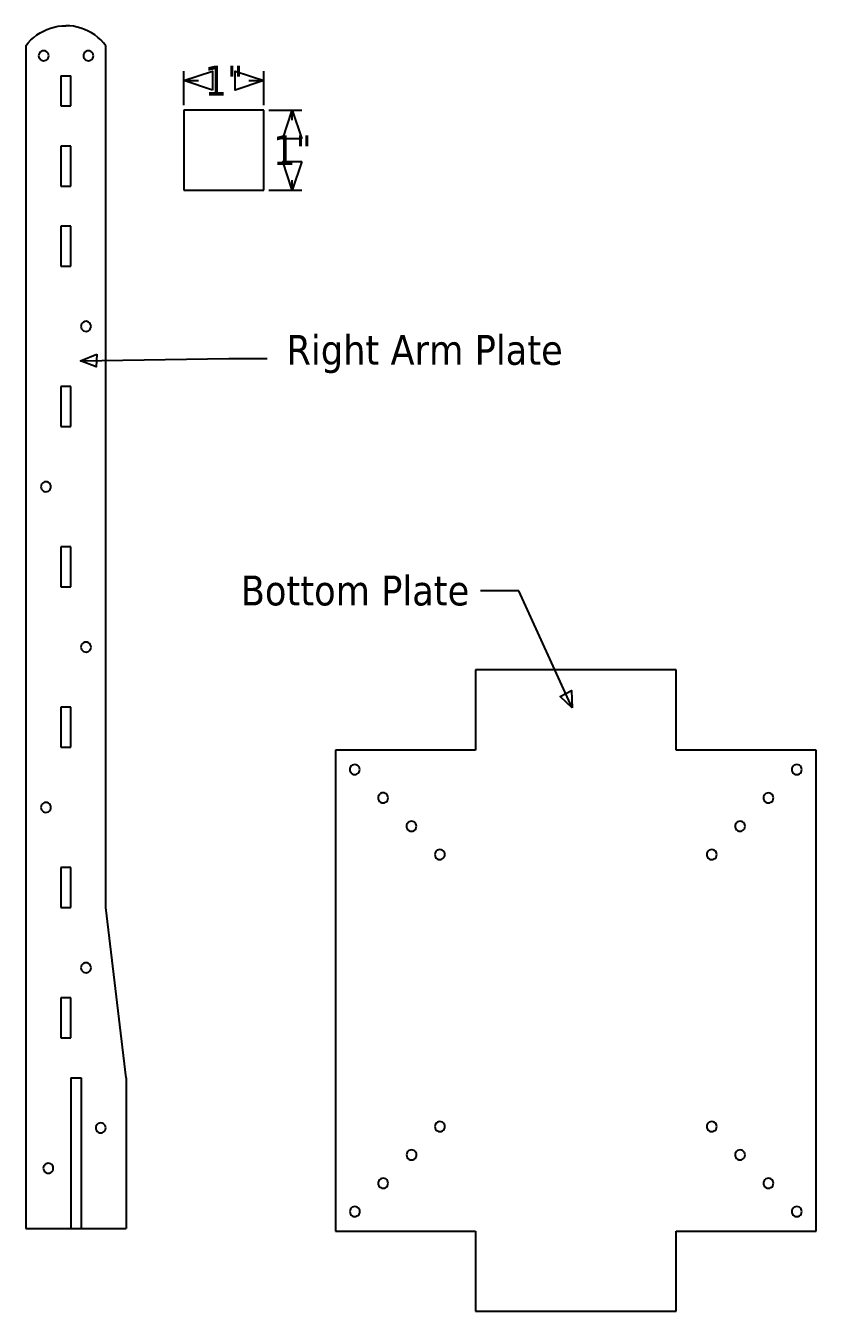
# Model space of a CAD drawing. Extents: x -13.1 to 8, y -9.6 to 9.4.
# Drawn here: x -3.02 to 8.01, y -9.58 to 8.36 of the extents above; entities that cross this region are included whole.
import ezdxf

# ---------------------------------------------------------------- set-up
doc = ezdxf.new("R2010")
doc.units = 0
doc.header["$MEASUREMENT"] = 0
doc.layers.get('0').update_dxf_attribs({"linetype": 'CONTINUOUS'})
doc.styles.add('TAHOMA', font='Tahoma', dxfattribs={"height": 0.2})

msp = doc.modelspace()

# ---------------------------------------------------------------- linework, layer by layer
for p, q in [((-2.864, 8.227), (-2.819, 8.256)), ((-2.819, 8.256), (-2.772, 8.282)), ((-2.772, 8.282), (-2.723, 8.305)), ((-2.723, 8.305), (-2.672, 8.323)), ((-2.672, 8.323), (-2.62, 8.337)), ((-2.62, 8.337), (-2.567, 8.348)), ((-2.567, 8.348), (-2.513, 8.354)), ((-2.513, 8.354), (-2.459, 8.356)), ((-2.405, 8.354), (-2.459, 8.356)), ((-2.352, 8.348), (-2.405, 8.354)), ((-2.299, 8.337), (-2.352, 8.348)), ((-2.247, 8.323), (-2.299, 8.337)), ((-2.196, 8.305), (-2.247, 8.323)), ((-2.147, 8.282), (-2.196, 8.305)), ((-2.099, 8.256), (-2.147, 8.282)), ((-2.054, 8.227), (-2.099, 8.256)), ((-3.018, 8.077), (-2.984, 8.118)), ((-3.018, 8.077), (-3.018, -8.422)), ((-2.984, 8.118), (-2.947, 8.158)), ((-2.947, 8.158), (-2.907, 8.194)), ((-2.907, 8.194), (-2.864, 8.227)), ((-2.011, 8.194), (-2.054, 8.227)), ((-1.971, 8.158), (-2.011, 8.194)), ((-1.934, 8.118), (-1.971, 8.158)), ((-1.9, 8.077), (-1.934, 8.118)), ((-1.9, -3.947), (-1.9, 8.077)), ((-2.835, 7.955), (-2.838, 7.937)), ((-2.838, 7.937), (-2.835, 7.919)), ((-2.828, 7.972), (-2.835, 7.955)), ((-2.835, 7.919), (-2.828, 7.902)), ((-2.817, 7.986), (-2.828, 7.972)), ((-2.828, 7.902), (-2.817, 7.887)), ((-2.803, 7.997), (-2.817, 7.986)), ((-2.786, 8.004), (-2.803, 7.997)), ((-2.768, 8.007), (-2.786, 8.004)), ((-2.75, 8.004), (-2.768, 8.007)), ((-2.733, 7.997), (-2.75, 8.004)), ((-2.718, 7.986), (-2.733, 7.997)), ((-2.707, 7.972), (-2.718, 7.986)), ((-2.718, 7.887), (-2.707, 7.902)), ((-2.7, 7.955), (-2.707, 7.972)), ((-2.707, 7.902), (-2.7, 7.919)), ((-2.698, 7.937), (-2.7, 7.955)), ((-2.7, 7.919), (-2.698, 7.937)), ((-2.212, 7.955), (-2.214, 7.937)), ((-2.214, 7.937), (-2.212, 7.919)), ((-2.205, 7.972), (-2.212, 7.955)), ((-2.212, 7.919), (-2.205, 7.902)), ((-2.194, 7.986), (-2.205, 7.972)), ((-2.205, 7.902), (-2.194, 7.887)), ((-2.179, 7.997), (-2.194, 7.986)), ((-2.162, 8.004), (-2.179, 7.997)), ((-2.144, 8.007), (-2.162, 8.004)), ((-2.126, 8.004), (-2.144, 8.007)), ((-2.109, 7.997), (-2.126, 8.004)), ((-2.095, 7.986), (-2.109, 7.997)), ((-2.084, 7.972), (-2.095, 7.986)), ((-2.095, 7.887), (-2.084, 7.902)), ((-2.077, 7.955), (-2.084, 7.972)), ((-2.084, 7.902), (-2.077, 7.919)), ((-2.074, 7.937), (-2.077, 7.955)), ((-2.077, 7.919), (-2.074, 7.937)), ((-2.817, 7.887), (-2.803, 7.876)), ((-2.803, 7.876), (-2.786, 7.869)), ((-2.786, 7.869), (-2.768, 7.867)), ((-2.768, 7.867), (-2.75, 7.869)), ((-2.75, 7.869), (-2.733, 7.876)), ((-2.733, 7.876), (-2.718, 7.887)), ((-2.194, 7.887), (-2.179, 7.876)), ((-2.179, 7.876), (-2.162, 7.869)), ((-2.162, 7.869), (-2.144, 7.867)), ((-2.144, 7.867), (-2.126, 7.869)), ((-2.126, 7.869), (-2.109, 7.876)), ((-2.109, 7.876), (-2.095, 7.887)), ((-2.527, 7.657), (-2.527, 7.238)), ((-2.527, 7.657), (-2.387, 7.657)), ((-2.387, 7.238), (-2.387, 7.657)), ((-2.527, 7.238), (-2.387, 7.238)), ((-0.813, 7.179), (-0.813, 6.06)), ((0.305, 7.179), (-0.813, 7.179)), ((0.305, 6.06), (0.305, 7.179)), ((-2.527, 6.678), (-2.527, 6.119)), ((-2.387, 6.678), (-2.527, 6.678)), ((-2.387, 6.119), (-2.387, 6.678)), ((-2.527, 6.119), (-2.387, 6.119)), ((-0.813, 6.06), (0.305, 6.06)), ((-2.527, 5.56), (-2.527, 5.001)), ((-2.387, 5.56), (-2.527, 5.56)), ((-2.387, 5.001), (-2.387, 5.56)), ((-2.527, 5.001), (-2.387, 5.001)), ((-2.245, 4.18), (-2.247, 4.162)), ((-2.247, 4.162), (-2.245, 4.144)), ((-2.238, 4.197), (-2.245, 4.18)), ((-2.245, 4.144), (-2.238, 4.127)), ((-2.227, 4.211), (-2.238, 4.197)), ((-2.238, 4.127), (-2.227, 4.112)), ((-2.212, 4.222), (-2.227, 4.211)), ((-2.195, 4.229), (-2.212, 4.222)), ((-2.177, 4.232), (-2.195, 4.229)), ((-2.159, 4.229), (-2.177, 4.232)), ((-2.142, 4.222), (-2.159, 4.229)), ((-2.128, 4.211), (-2.142, 4.222)), ((-2.117, 4.197), (-2.128, 4.211)), ((-2.128, 4.112), (-2.117, 4.127)), ((-2.11, 4.18), (-2.117, 4.197)), ((-2.117, 4.127), (-2.11, 4.144)), ((-2.107, 4.162), (-2.11, 4.18)), ((-2.11, 4.144), (-2.107, 4.162)), ((-2.227, 4.112), (-2.212, 4.101)), ((-2.212, 4.101), (-2.195, 4.094)), ((-2.195, 4.094), (-2.177, 4.092)), ((-2.177, 4.092), (-2.159, 4.094)), ((-2.159, 4.094), (-2.142, 4.101)), ((-2.142, 4.101), (-2.128, 4.112)), ((-2.527, 3.323), (-2.527, 2.764)), ((-2.387, 3.323), (-2.527, 3.323)), ((-2.387, 2.764), (-2.387, 3.323)), ((-2.527, 2.764), (-2.387, 2.764)), ((-2.786, 1.974), (-2.797, 1.96)), ((-2.771, 1.985), (-2.786, 1.974)), ((-2.755, 1.992), (-2.771, 1.985)), ((-2.737, 1.995), (-2.755, 1.992)), ((-2.718, 1.992), (-2.737, 1.995)), ((-2.702, 1.985), (-2.718, 1.992)), ((-2.687, 1.974), (-2.702, 1.985)), ((-2.676, 1.96), (-2.687, 1.974)), ((-2.804, 1.943), (-2.806, 1.925)), ((-2.806, 1.925), (-2.804, 1.907)), ((-2.797, 1.96), (-2.804, 1.943)), ((-2.804, 1.907), (-2.797, 1.89)), ((-2.797, 1.89), (-2.786, 1.875)), ((-2.786, 1.875), (-2.771, 1.864)), ((-2.771, 1.864), (-2.755, 1.857)), ((-2.755, 1.857), (-2.737, 1.855)), ((-2.737, 1.855), (-2.718, 1.857)), ((-2.718, 1.857), (-2.702, 1.864)), ((-2.702, 1.864), (-2.687, 1.875)), ((-2.687, 1.875), (-2.676, 1.89)), ((-2.669, 1.943), (-2.676, 1.96)), ((-2.676, 1.89), (-2.669, 1.907)), ((-2.667, 1.925), (-2.669, 1.943)), ((-2.669, 1.907), (-2.667, 1.925)), ((-2.527, 1.086), (-2.527, 0.527)), ((-2.387, 1.086), (-2.527, 1.086)), ((-2.387, 0.527), (-2.387, 1.086)), ((-2.527, 0.527), (-2.387, 0.527)), ((-2.245, -0.294), (-2.247, -0.312)), ((-2.247, -0.312), (-2.245, -0.33)), ((-2.238, -0.277), (-2.245, -0.294)), ((-2.245, -0.33), (-2.238, -0.347)), ((-2.227, -0.263), (-2.238, -0.277)), ((-2.238, -0.347), (-2.227, -0.362)), ((-2.212, -0.252), (-2.227, -0.263)), ((-2.195, -0.245), (-2.212, -0.252)), ((-2.177, -0.242), (-2.195, -0.245)), ((-2.159, -0.245), (-2.177, -0.242)), ((-2.142, -0.252), (-2.159, -0.245)), ((-2.128, -0.263), (-2.142, -0.252)), ((-2.117, -0.277), (-2.128, -0.263)), ((-2.128, -0.362), (-2.117, -0.347)), ((-2.11, -0.294), (-2.117, -0.277)), ((-2.117, -0.347), (-2.11, -0.33)), ((-2.107, -0.312), (-2.11, -0.294)), ((-2.11, -0.33), (-2.107, -0.312)), ((-2.227, -0.362), (-2.212, -0.373)), ((-2.212, -0.373), (-2.195, -0.38)), ((-2.195, -0.38), (-2.177, -0.382)), ((-2.177, -0.382), (-2.159, -0.38)), ((-2.159, -0.38), (-2.142, -0.373)), ((-2.142, -0.373), (-2.128, -0.362)), ((6.056, -0.631), (3.26, -0.631)), ((3.26, -0.631), (3.26, -1.749)), ((6.056, -1.749), (6.056, -0.631)), ((-2.527, -1.151), (-2.527, -1.71)), ((-2.387, -1.151), (-2.527, -1.151)), ((-2.387, -1.71), (-2.387, -1.151)), ((-2.527, -1.71), (-2.387, -1.71)), ((1.303, -1.749), (1.303, -8.46)), ((3.26, -1.749), (1.303, -1.749)), ((8.014, -1.749), (6.056, -1.749)), ((8.014, -8.46), (8.014, -1.749)), ((1.524, -1.971), (1.513, -1.985)), ((1.539, -1.96), (1.524, -1.971)), ((1.556, -1.953), (1.539, -1.96)), ((1.574, -1.95), (1.556, -1.953)), ((1.592, -1.953), (1.574, -1.95)), ((1.609, -1.96), (1.592, -1.953)), ((1.623, -1.971), (1.609, -1.96)), ((1.634, -1.985), (1.623, -1.971)), ((7.692, -1.972), (7.681, -1.986)), ((7.707, -1.96), (7.692, -1.972)), ((7.724, -1.953), (7.707, -1.96)), ((7.742, -1.951), (7.724, -1.953)), ((7.76, -1.953), (7.742, -1.951)), ((7.777, -1.96), (7.76, -1.953)), ((7.791, -1.972), (7.777, -1.96)), ((7.802, -1.986), (7.791, -1.972)), ((1.506, -2.002), (1.504, -2.02)), ((1.504, -2.02), (1.506, -2.038)), ((1.513, -1.985), (1.506, -2.002)), ((1.506, -2.038), (1.513, -2.055)), ((1.513, -2.055), (1.524, -2.07)), ((1.524, -2.07), (1.539, -2.081)), ((1.539, -2.081), (1.556, -2.088)), ((1.556, -2.088), (1.574, -2.09)), ((1.574, -2.09), (1.592, -2.088)), ((1.592, -2.088), (1.609, -2.081)), ((1.609, -2.081), (1.623, -2.07)), ((1.623, -2.07), (1.634, -2.055)), ((1.641, -2.002), (1.634, -1.985)), ((1.634, -2.055), (1.641, -2.038)), ((1.644, -2.02), (1.641, -2.002)), ((1.641, -2.038), (1.644, -2.02)), ((7.674, -2.003), (7.672, -2.021)), ((7.672, -2.021), (7.674, -2.039)), ((7.681, -1.986), (7.674, -2.003)), ((7.674, -2.039), (7.681, -2.056)), ((7.681, -2.056), (7.692, -2.07)), ((7.692, -2.07), (7.707, -2.082)), ((7.707, -2.082), (7.724, -2.088)), ((7.724, -2.088), (7.742, -2.091)), ((7.742, -2.091), (7.76, -2.088)), ((7.76, -2.088), (7.777, -2.082)), ((7.777, -2.082), (7.791, -2.07)), ((7.791, -2.07), (7.802, -2.056)), ((7.809, -2.003), (7.802, -1.986)), ((7.802, -2.056), (7.809, -2.039)), ((7.812, -2.021), (7.809, -2.003)), ((7.809, -2.039), (7.812, -2.021)), ((-2.786, -2.5), (-2.797, -2.514)), ((-2.771, -2.489), (-2.786, -2.5)), ((-2.755, -2.482), (-2.771, -2.489)), ((-2.737, -2.479), (-2.755, -2.482)), ((-2.718, -2.482), (-2.737, -2.479)), ((-2.702, -2.489), (-2.718, -2.482)), ((-2.687, -2.5), (-2.702, -2.489)), ((-2.676, -2.514), (-2.687, -2.5)), ((1.902, -2.398), (1.899, -2.416)), ((1.899, -2.416), (1.902, -2.434)), ((1.909, -2.381), (1.902, -2.398)), ((1.902, -2.434), (1.909, -2.451)), ((1.92, -2.366), (1.909, -2.381)), ((1.909, -2.451), (1.92, -2.465)), ((1.934, -2.355), (1.92, -2.366)), ((1.92, -2.465), (1.934, -2.476)), ((1.951, -2.348), (1.934, -2.355)), ((1.934, -2.476), (1.951, -2.483)), ((1.969, -2.346), (1.951, -2.348)), ((1.951, -2.483), (1.969, -2.486)), ((1.987, -2.348), (1.969, -2.346)), ((1.969, -2.486), (1.987, -2.483)), ((2.004, -2.355), (1.987, -2.348)), ((1.987, -2.483), (2.004, -2.476)), ((2.019, -2.366), (2.004, -2.355)), ((2.004, -2.476), (2.019, -2.465)), ((2.03, -2.381), (2.019, -2.366)), ((2.019, -2.465), (2.03, -2.451)), ((2.037, -2.398), (2.03, -2.381)), ((2.03, -2.451), (2.037, -2.434)), ((2.039, -2.416), (2.037, -2.398)), ((2.037, -2.434), (2.039, -2.416)), ((7.279, -2.398), (7.276, -2.416)), ((7.276, -2.416), (7.279, -2.435)), ((7.286, -2.381), (7.279, -2.398)), ((7.279, -2.435), (7.286, -2.451)), ((7.297, -2.367), (7.286, -2.381)), ((7.286, -2.451), (7.297, -2.466)), ((7.311, -2.356), (7.297, -2.367)), ((7.297, -2.466), (7.311, -2.477)), ((7.328, -2.349), (7.311, -2.356)), ((7.311, -2.477), (7.328, -2.484)), ((7.346, -2.347), (7.328, -2.349)), ((7.328, -2.484), (7.346, -2.486)), ((7.364, -2.349), (7.346, -2.347)), ((7.346, -2.486), (7.364, -2.484)), ((7.381, -2.356), (7.364, -2.349)), ((7.364, -2.484), (7.381, -2.477)), ((7.396, -2.367), (7.381, -2.356)), ((7.381, -2.477), (7.396, -2.466)), ((7.407, -2.381), (7.396, -2.367)), ((7.396, -2.466), (7.407, -2.451)), ((7.414, -2.398), (7.407, -2.381)), ((7.407, -2.451), (7.414, -2.435)), ((7.416, -2.416), (7.414, -2.398)), ((7.414, -2.435), (7.416, -2.416)), ((-2.804, -2.531), (-2.806, -2.549)), ((-2.806, -2.549), (-2.804, -2.567)), ((-2.797, -2.514), (-2.804, -2.531)), ((-2.804, -2.567), (-2.797, -2.584)), ((-2.797, -2.584), (-2.786, -2.599)), ((-2.786, -2.599), (-2.771, -2.61)), ((-2.771, -2.61), (-2.755, -2.617)), ((-2.755, -2.617), (-2.737, -2.619)), ((-2.737, -2.619), (-2.718, -2.617)), ((-2.718, -2.617), (-2.702, -2.61)), ((-2.702, -2.61), (-2.687, -2.599)), ((-2.687, -2.599), (-2.676, -2.584)), ((-2.669, -2.531), (-2.676, -2.514)), ((-2.676, -2.584), (-2.669, -2.567)), ((-2.667, -2.549), (-2.669, -2.531)), ((-2.669, -2.567), (-2.667, -2.549)), ((2.297, -2.793), (2.295, -2.811)), ((2.295, -2.811), (2.297, -2.829)), ((2.304, -2.776), (2.297, -2.793)), ((2.297, -2.829), (2.304, -2.846)), ((2.315, -2.762), (2.304, -2.776)), ((2.304, -2.846), (2.315, -2.861)), ((2.33, -2.751), (2.315, -2.762)), ((2.315, -2.861), (2.33, -2.872)), ((2.347, -2.744), (2.33, -2.751)), ((2.365, -2.741), (2.347, -2.744)), ((2.383, -2.744), (2.365, -2.741)), ((2.4, -2.751), (2.383, -2.744)), ((2.414, -2.762), (2.4, -2.751)), ((2.4, -2.872), (2.414, -2.861)), ((2.425, -2.776), (2.414, -2.762)), ((2.414, -2.861), (2.425, -2.846)), ((2.432, -2.793), (2.425, -2.776)), ((2.425, -2.846), (2.432, -2.829)), ((2.435, -2.811), (2.432, -2.793)), ((2.432, -2.829), (2.435, -2.811)), ((6.883, -2.794), (6.881, -2.812)), ((6.881, -2.812), (6.883, -2.83)), ((6.89, -2.777), (6.883, -2.794)), ((6.883, -2.83), (6.89, -2.847)), ((6.901, -2.762), (6.89, -2.777)), ((6.89, -2.847), (6.901, -2.861)), ((6.916, -2.751), (6.901, -2.762)), ((6.901, -2.861), (6.916, -2.872)), ((6.933, -2.744), (6.916, -2.751)), ((6.951, -2.742), (6.933, -2.744)), ((6.969, -2.744), (6.951, -2.742)), ((6.986, -2.751), (6.969, -2.744)), ((7, -2.762), (6.986, -2.751)), ((6.986, -2.872), (7, -2.861)), ((7.011, -2.777), (7, -2.762)), ((7, -2.861), (7.011, -2.847)), ((7.018, -2.794), (7.011, -2.777)), ((7.011, -2.847), (7.018, -2.83)), ((7.021, -2.812), (7.018, -2.794)), ((7.018, -2.83), (7.021, -2.812)), ((2.33, -2.872), (2.347, -2.879)), ((2.347, -2.879), (2.365, -2.881)), ((2.365, -2.881), (2.383, -2.879)), ((2.383, -2.879), (2.4, -2.872)), ((6.916, -2.872), (6.933, -2.879)), ((6.933, -2.879), (6.951, -2.882)), ((6.951, -2.882), (6.969, -2.879)), ((6.969, -2.879), (6.986, -2.872)), ((2.693, -3.189), (2.69, -3.207)), ((2.69, -3.207), (2.693, -3.225)), ((2.7, -3.172), (2.693, -3.189)), ((2.693, -3.225), (2.7, -3.242)), ((2.711, -3.157), (2.7, -3.172)), ((2.725, -3.146), (2.711, -3.157)), ((2.742, -3.139), (2.725, -3.146)), ((2.76, -3.137), (2.742, -3.139)), ((2.778, -3.139), (2.76, -3.137)), ((2.795, -3.146), (2.778, -3.139)), ((2.809, -3.157), (2.795, -3.146)), ((2.821, -3.172), (2.809, -3.157)), ((2.828, -3.189), (2.821, -3.172)), ((2.821, -3.242), (2.828, -3.225)), ((2.83, -3.207), (2.828, -3.189)), ((2.828, -3.225), (2.83, -3.207)), ((6.488, -3.189), (6.485, -3.207)), ((6.485, -3.207), (6.488, -3.225)), ((6.495, -3.172), (6.488, -3.189)), ((6.488, -3.225), (6.495, -3.242)), ((6.506, -3.158), (6.495, -3.172)), ((6.52, -3.147), (6.506, -3.158)), ((6.537, -3.14), (6.52, -3.147)), ((6.555, -3.137), (6.537, -3.14)), ((6.573, -3.14), (6.555, -3.137)), ((6.59, -3.147), (6.573, -3.14)), ((6.605, -3.158), (6.59, -3.147)), ((6.616, -3.172), (6.605, -3.158)), ((6.623, -3.189), (6.616, -3.172)), ((6.616, -3.242), (6.623, -3.225)), ((6.625, -3.207), (6.623, -3.189)), ((6.623, -3.225), (6.625, -3.207)), ((-2.387, -3.388), (-2.527, -3.388)), ((-2.527, -3.388), (-2.527, -3.947)), ((-2.387, -3.947), (-2.387, -3.388)), ((2.7, -3.242), (2.711, -3.256)), ((2.711, -3.256), (2.725, -3.267)), ((2.725, -3.267), (2.742, -3.274)), ((2.742, -3.274), (2.76, -3.277)), ((2.76, -3.277), (2.778, -3.274)), ((2.778, -3.274), (2.795, -3.267)), ((2.795, -3.267), (2.809, -3.256)), ((2.809, -3.256), (2.821, -3.242)), ((6.495, -3.242), (6.506, -3.257)), ((6.506, -3.257), (6.52, -3.268)), ((6.52, -3.268), (6.537, -3.275)), ((6.537, -3.275), (6.555, -3.277)), ((6.555, -3.277), (6.573, -3.275)), ((6.573, -3.275), (6.59, -3.268)), ((6.59, -3.268), (6.605, -3.257)), ((6.605, -3.257), (6.616, -3.242)), ((-2.527, -3.947), (-2.387, -3.947)), ((-1.616, -6.324), (-1.9, -3.947)), ((-2.245, -4.768), (-2.247, -4.786)), ((-2.247, -4.786), (-2.245, -4.804)), ((-2.238, -4.751), (-2.245, -4.768)), ((-2.245, -4.804), (-2.238, -4.821)), ((-2.227, -4.737), (-2.238, -4.751)), ((-2.238, -4.821), (-2.227, -4.836)), ((-2.212, -4.726), (-2.227, -4.737)), ((-2.227, -4.836), (-2.212, -4.847)), ((-2.195, -4.719), (-2.212, -4.726)), ((-2.177, -4.716), (-2.195, -4.719)), ((-2.159, -4.719), (-2.177, -4.716)), ((-2.142, -4.726), (-2.159, -4.719)), ((-2.128, -4.737), (-2.142, -4.726)), ((-2.142, -4.847), (-2.128, -4.836)), ((-2.117, -4.751), (-2.128, -4.737)), ((-2.128, -4.836), (-2.117, -4.821)), ((-2.11, -4.768), (-2.117, -4.751)), ((-2.117, -4.821), (-2.11, -4.804)), ((-2.107, -4.786), (-2.11, -4.768)), ((-2.11, -4.804), (-2.107, -4.786)), ((-2.212, -4.847), (-2.195, -4.854)), ((-2.195, -4.854), (-2.177, -4.856)), ((-2.177, -4.856), (-2.159, -4.854)), ((-2.159, -4.854), (-2.142, -4.847)), ((-2.387, -5.206), (-2.527, -5.206)), ((-2.527, -5.206), (-2.527, -5.765)), ((-2.387, -5.765), (-2.387, -5.206)), ((-2.527, -5.765), (-2.387, -5.765)), ((-2.387, -6.324), (-2.387, -8.422)), ((-2.387, -6.324), (-2.245, -6.324)), ((-2.245, -6.324), (-2.245, -8.422)), ((-1.616, -6.324), (-1.616, -8.422)), ((-2.032, -6.986), (-2.039, -7.003)), ((-2.021, -6.972), (-2.032, -6.986)), ((-2.006, -6.96), (-2.021, -6.972)), ((-1.989, -6.953), (-2.006, -6.96)), ((-1.971, -6.951), (-1.989, -6.953)), ((-1.953, -6.953), (-1.971, -6.951)), ((-1.936, -6.96), (-1.953, -6.953)), ((-1.922, -6.972), (-1.936, -6.96)), ((-1.911, -6.986), (-1.922, -6.972)), ((-1.904, -7.003), (-1.911, -6.986)), ((2.693, -6.984), (2.691, -7.002)), ((2.7, -6.967), (2.693, -6.984)), ((2.711, -6.952), (2.7, -6.967)), ((2.726, -6.941), (2.711, -6.952)), ((2.743, -6.934), (2.726, -6.941)), ((2.761, -6.932), (2.743, -6.934)), ((2.779, -6.934), (2.761, -6.932)), ((2.796, -6.941), (2.779, -6.934)), ((2.81, -6.952), (2.796, -6.941)), ((2.821, -6.967), (2.81, -6.952)), ((2.828, -6.984), (2.821, -6.967)), ((2.831, -7.002), (2.828, -6.984)), ((6.488, -6.984), (6.485, -7.002)), ((6.495, -6.967), (6.488, -6.984)), ((6.506, -6.952), (6.495, -6.967)), ((6.52, -6.941), (6.506, -6.952)), ((6.537, -6.934), (6.52, -6.941)), ((6.555, -6.932), (6.537, -6.934)), ((6.573, -6.934), (6.555, -6.932)), ((6.59, -6.941), (6.573, -6.934)), ((6.605, -6.952), (6.59, -6.941)), ((6.616, -6.967), (6.605, -6.952)), ((6.623, -6.984), (6.616, -6.967)), ((6.625, -7.002), (6.623, -6.984)), ((-2.039, -7.003), (-2.041, -7.021)), ((-2.041, -7.021), (-2.039, -7.039)), ((-2.039, -7.039), (-2.032, -7.056)), ((-2.032, -7.056), (-2.021, -7.07)), ((-2.021, -7.07), (-2.006, -7.081)), ((-2.006, -7.081), (-1.989, -7.088)), ((-1.989, -7.088), (-1.971, -7.091)), ((-1.971, -7.091), (-1.953, -7.088)), ((-1.953, -7.088), (-1.936, -7.081)), ((-1.936, -7.081), (-1.922, -7.07)), ((-1.922, -7.07), (-1.911, -7.056)), ((-1.911, -7.056), (-1.904, -7.039)), ((-1.901, -7.021), (-1.904, -7.003)), ((-1.904, -7.039), (-1.901, -7.021)), ((2.691, -7.002), (2.693, -7.02)), ((2.693, -7.02), (2.7, -7.037)), ((2.7, -7.037), (2.711, -7.051)), ((2.711, -7.051), (2.726, -7.062)), ((2.726, -7.062), (2.743, -7.069)), ((2.743, -7.069), (2.761, -7.072)), ((2.761, -7.072), (2.779, -7.069)), ((2.779, -7.069), (2.796, -7.062)), ((2.796, -7.062), (2.81, -7.051)), ((2.81, -7.051), (2.821, -7.037)), ((2.821, -7.037), (2.828, -7.02)), ((2.828, -7.02), (2.831, -7.002)), ((6.485, -7.002), (6.488, -7.02)), ((6.488, -7.02), (6.495, -7.037)), ((6.495, -7.037), (6.506, -7.051)), ((6.506, -7.051), (6.52, -7.062)), ((6.52, -7.062), (6.537, -7.069)), ((6.537, -7.069), (6.555, -7.072)), ((6.555, -7.072), (6.573, -7.069)), ((6.573, -7.069), (6.59, -7.062)), ((6.59, -7.062), (6.605, -7.051)), ((6.605, -7.051), (6.616, -7.037)), ((6.616, -7.037), (6.623, -7.02)), ((6.623, -7.02), (6.625, -7.002)), ((2.316, -7.348), (2.305, -7.362)), ((2.33, -7.337), (2.316, -7.348)), ((2.347, -7.33), (2.33, -7.337)), ((2.365, -7.327), (2.347, -7.33)), ((2.383, -7.33), (2.365, -7.327)), ((2.4, -7.337), (2.383, -7.33)), ((2.415, -7.348), (2.4, -7.337)), ((2.426, -7.362), (2.415, -7.348)), ((6.901, -7.348), (6.89, -7.362)), ((6.916, -7.337), (6.901, -7.348)), ((6.933, -7.33), (6.916, -7.337)), ((6.951, -7.327), (6.933, -7.33)), ((6.969, -7.33), (6.951, -7.327)), ((6.986, -7.337), (6.969, -7.33)), ((7, -7.348), (6.986, -7.337)), ((7.011, -7.362), (7, -7.348)), ((-2.738, -7.522), (-2.752, -7.533)), ((-2.721, -7.515), (-2.738, -7.522)), ((-2.703, -7.513), (-2.721, -7.515)), ((-2.685, -7.515), (-2.703, -7.513)), ((-2.668, -7.522), (-2.685, -7.515)), ((-2.653, -7.533), (-2.668, -7.522)), ((2.298, -7.379), (2.295, -7.397)), ((2.295, -7.397), (2.298, -7.415)), ((2.305, -7.362), (2.298, -7.379)), ((2.298, -7.415), (2.305, -7.432)), ((2.305, -7.432), (2.316, -7.447)), ((2.316, -7.447), (2.33, -7.458)), ((2.33, -7.458), (2.347, -7.465)), ((2.347, -7.465), (2.365, -7.467)), ((2.365, -7.467), (2.383, -7.465)), ((2.383, -7.465), (2.4, -7.458)), ((2.4, -7.458), (2.415, -7.447)), ((2.415, -7.447), (2.426, -7.432)), ((2.433, -7.379), (2.426, -7.362)), ((2.426, -7.432), (2.433, -7.415)), ((2.435, -7.397), (2.433, -7.379)), ((2.433, -7.415), (2.435, -7.397)), ((6.883, -7.379), (6.881, -7.397)), ((6.881, -7.397), (6.883, -7.415)), ((6.89, -7.362), (6.883, -7.379)), ((6.883, -7.415), (6.89, -7.432)), ((6.89, -7.432), (6.901, -7.447)), ((6.901, -7.447), (6.916, -7.458)), ((6.916, -7.458), (6.933, -7.465)), ((6.933, -7.465), (6.951, -7.467)), ((6.951, -7.467), (6.969, -7.465)), ((6.969, -7.465), (6.986, -7.458)), ((6.986, -7.458), (7, -7.447)), ((7, -7.447), (7.011, -7.432)), ((7.018, -7.379), (7.011, -7.362)), ((7.011, -7.432), (7.018, -7.415)), ((7.021, -7.397), (7.018, -7.379)), ((7.018, -7.415), (7.021, -7.397)), ((-2.77, -7.565), (-2.773, -7.583)), ((-2.773, -7.583), (-2.77, -7.601)), ((-2.763, -7.548), (-2.77, -7.565)), ((-2.77, -7.601), (-2.763, -7.618)), ((-2.752, -7.533), (-2.763, -7.548)), ((-2.763, -7.618), (-2.752, -7.632)), ((-2.752, -7.632), (-2.738, -7.643)), ((-2.738, -7.643), (-2.721, -7.65)), ((-2.721, -7.65), (-2.703, -7.653)), ((-2.703, -7.653), (-2.685, -7.65)), ((-2.685, -7.65), (-2.668, -7.643)), ((-2.668, -7.643), (-2.653, -7.632)), ((-2.642, -7.548), (-2.653, -7.533)), ((-2.653, -7.632), (-2.642, -7.618)), ((-2.635, -7.565), (-2.642, -7.548)), ((-2.642, -7.618), (-2.635, -7.601)), ((-2.633, -7.583), (-2.635, -7.565)), ((-2.635, -7.601), (-2.633, -7.583)), ((1.902, -7.775), (1.9, -7.793)), ((1.9, -7.793), (1.902, -7.811)), ((1.909, -7.758), (1.902, -7.775)), ((1.902, -7.811), (1.909, -7.828)), ((1.92, -7.743), (1.909, -7.758)), ((1.909, -7.828), (1.92, -7.842)), ((1.935, -7.732), (1.92, -7.743)), ((1.92, -7.842), (1.935, -7.853)), ((1.952, -7.725), (1.935, -7.732)), ((1.935, -7.853), (1.952, -7.86)), ((1.97, -7.723), (1.952, -7.725)), ((1.952, -7.86), (1.97, -7.863)), ((1.988, -7.725), (1.97, -7.723)), ((1.97, -7.863), (1.988, -7.86)), ((2.005, -7.732), (1.988, -7.725)), ((1.988, -7.86), (2.005, -7.853)), ((2.019, -7.743), (2.005, -7.732)), ((2.005, -7.853), (2.019, -7.842)), ((2.03, -7.758), (2.019, -7.743)), ((2.019, -7.842), (2.03, -7.828)), ((2.037, -7.775), (2.03, -7.758)), ((2.03, -7.828), (2.037, -7.811)), ((2.04, -7.793), (2.037, -7.775)), ((2.037, -7.811), (2.04, -7.793)), ((7.279, -7.775), (7.276, -7.793)), ((7.276, -7.793), (7.279, -7.811)), ((7.286, -7.758), (7.279, -7.775)), ((7.279, -7.811), (7.286, -7.828)), ((7.297, -7.743), (7.286, -7.758)), ((7.286, -7.828), (7.297, -7.842)), ((7.311, -7.732), (7.297, -7.743)), ((7.297, -7.842), (7.311, -7.853)), ((7.328, -7.725), (7.311, -7.732)), ((7.311, -7.853), (7.328, -7.86)), ((7.346, -7.723), (7.328, -7.725)), ((7.328, -7.86), (7.346, -7.863)), ((7.364, -7.725), (7.346, -7.723)), ((7.346, -7.863), (7.364, -7.86)), ((7.381, -7.732), (7.364, -7.725)), ((7.364, -7.86), (7.381, -7.853)), ((7.396, -7.743), (7.381, -7.732)), ((7.381, -7.853), (7.396, -7.842)), ((7.407, -7.758), (7.396, -7.743)), ((7.396, -7.842), (7.407, -7.828)), ((7.414, -7.775), (7.407, -7.758)), ((7.407, -7.828), (7.414, -7.811)), ((7.416, -7.793), (7.414, -7.775)), ((7.414, -7.811), (7.416, -7.793)), ((1.507, -8.17), (1.505, -8.188)), ((1.505, -8.188), (1.507, -8.206)), ((1.514, -8.153), (1.507, -8.17)), ((1.507, -8.206), (1.514, -8.223)), ((1.525, -8.139), (1.514, -8.153)), ((1.514, -8.223), (1.525, -8.238)), ((1.539, -8.128), (1.525, -8.139)), ((1.525, -8.238), (1.539, -8.249)), ((1.556, -8.121), (1.539, -8.128)), ((1.539, -8.249), (1.556, -8.256)), ((1.574, -8.118), (1.556, -8.121)), ((1.593, -8.121), (1.574, -8.118)), ((1.609, -8.128), (1.593, -8.121)), ((1.593, -8.256), (1.609, -8.249)), ((1.624, -8.139), (1.609, -8.128)), ((1.609, -8.249), (1.624, -8.238)), ((1.635, -8.153), (1.624, -8.139)), ((1.624, -8.238), (1.635, -8.223)), ((1.642, -8.17), (1.635, -8.153)), ((1.635, -8.223), (1.642, -8.206)), ((1.644, -8.188), (1.642, -8.17)), ((1.642, -8.206), (1.644, -8.188)), ((7.674, -8.17), (7.672, -8.188)), ((7.672, -8.188), (7.674, -8.206)), ((7.681, -8.153), (7.674, -8.17)), ((7.674, -8.206), (7.681, -8.223)), ((7.692, -8.139), (7.681, -8.153)), ((7.681, -8.223), (7.692, -8.238)), ((7.707, -8.128), (7.692, -8.139)), ((7.692, -8.238), (7.707, -8.249)), ((7.724, -8.121), (7.707, -8.128)), ((7.707, -8.249), (7.724, -8.256)), ((7.742, -8.118), (7.724, -8.121)), ((7.76, -8.121), (7.742, -8.118)), ((7.777, -8.128), (7.76, -8.121)), ((7.76, -8.256), (7.777, -8.249)), ((7.791, -8.139), (7.777, -8.128)), ((7.777, -8.249), (7.791, -8.238)), ((7.802, -8.153), (7.791, -8.139)), ((7.791, -8.238), (7.802, -8.223)), ((7.809, -8.17), (7.802, -8.153)), ((7.802, -8.223), (7.809, -8.206)), ((7.812, -8.188), (7.809, -8.17)), ((7.809, -8.206), (7.812, -8.188)), ((-3.018, -8.422), (-2.387, -8.422)), ((-2.387, -8.422), (-2.245, -8.422)), ((-2.245, -8.422), (-1.616, -8.422)), ((1.556, -8.256), (1.574, -8.258)), ((1.574, -8.258), (1.593, -8.256)), ((7.724, -8.256), (7.742, -8.258)), ((7.742, -8.258), (7.76, -8.256)), ((1.303, -8.46), (3.26, -8.46)), ((3.26, -8.46), (3.26, -9.579)), ((6.056, -8.46), (8.014, -8.46)), ((6.056, -9.579), (6.056, -8.46)), ((3.26, -9.579), (6.056, -9.579))]:
    msp.add_line(p, q)
at = {"color": 250}
for p, q in [((-0.813, 7.246), (-0.813, 7.724)), ((0.305, 7.246), (0.305, 7.724)), ((-0.813, 7.59), (-0.606, 7.59)), ((0.097, 7.59), (0.305, 7.59)), ((0.372, 7.179), (0.836, 7.179)), ((0.702, 7.038), (0.702, 7.179)), ((0.702, 6.06), (0.702, 6.201)), ((0.372, 6.06), (0.836, 6.06)), ((-2.254, 3.682), (-0.183, 3.715)), ((-0.183, 3.715), (0.353, 3.715)), ((3.865, 0.47), (3.329, 0.47)), ((4.609, -1.16), (3.865, 0.47))]:
    msp.add_line(p, q, dxfattribs=at)

# ---------------------------------------------------------------- texts
at = {"color": 250, "attachment_point": 7, "style": 'TAHOMA'}
for s, insert, char_height in [('1"', (-0.522, 7.382), 0.4168), ('1"', (0.434, 6.411), 0.4168), ('Right Arm Plate', (0.621, 3.507), 0.41684), ('Bottom Plate', (-0.018, 0.261), 0.41684)]:
    msp.add_mtext(s, dxfattribs=dict(at, insert=insert, char_height=char_height))

# ---------------------------------------------------------------- meshes
at = {"color": 250}
mesh = msp.add_polyface(dxfattribs=at)
corners = [(-0.412, 7.456), (-0.813, 7.59), (-0.412, 7.724)]
mesh.append_faces([[corners[k] for k in face] for face in [(0, 1, 2)]], dxfattribs={"color": 250})
mesh = msp.add_polyface(dxfattribs=at)
corners = [(0.305, 7.59), (-0.097, 7.456), (-0.097, 7.724)]
mesh.append_faces([[corners[k] for k in face] for face in [(0, 1, 2)]], dxfattribs={"color": 250})
mesh = msp.add_polyface(dxfattribs=at)
corners = [(0.836, 6.777), (0.568, 6.777), (0.702, 7.179)]
mesh.append_faces([[corners[k] for k in face] for face in [(0, 1, 2)]], dxfattribs={"color": 250})
mesh = msp.add_polyface(dxfattribs=at)
corners = [(0.836, 6.462), (0.702, 6.06), (0.568, 6.462)]
mesh.append_faces([[corners[k] for k in face] for face in [(0, 1, 2)]], dxfattribs={"color": 250})
mesh = msp.add_polyface(dxfattribs=at)
corners = [(-2.025, 3.775), (-2.034, 3.596), (-2.254, 3.682)]
mesh.append_faces([[corners[k] for k in face] for face in [(0, 1, 2)]], dxfattribs={"color": 250})
mesh = msp.add_polyface(dxfattribs=at)
corners = [(4.609, -1.16), (4.438, -1.002), (4.596, -0.917)]
mesh.append_faces([[corners[k] for k in face] for face in [(0, 1, 2)]], dxfattribs={"color": 250})

doc.saveas('drawing.dxf')
